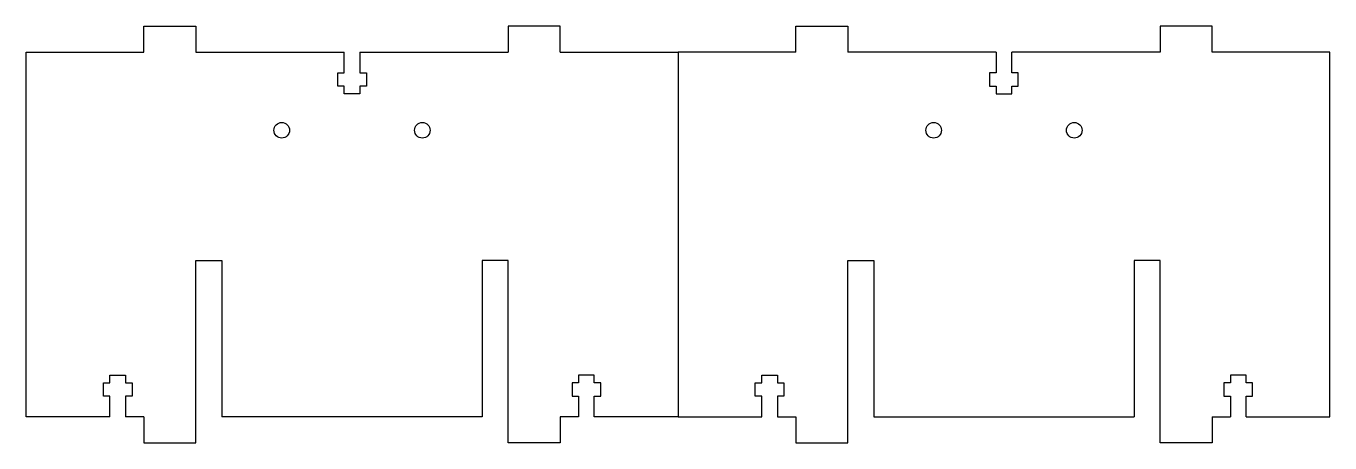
# Model space of a CAD drawing. Header units: inches. Extents: x -125 to 125, y -5 to 75.
import ezdxf

# ---------------------------------------------------------------- set-up
doc = ezdxf.new("R2010")
doc.units = ezdxf.units.IN
doc.header["$MEASUREMENT"] = 0

msp = doc.modelspace()

# ---------------------------------------------------------------- linework, layer by layer
for p, q in [((-64.1, 66), (-64.1, 70)), ((-61.1, 70), (-61.1, 66)), ((61.1, 70), (61.1, 66)), ((64.1, 66), (64.1, 70)), ((-65.35, 63.5), (-65.35, 66)), ((-65.35, 66), (-64.1, 66)), ((-61.1, 66), (-59.85, 66)), ((-59.85, 66), (-59.85, 63.5)), ((61.1, 66), (59.85, 66)), ((59.85, 66), (59.85, 63.5)), ((65.35, 66), (64.1, 66)), ((65.35, 63.5), (65.35, 66)), ((-64.1, 63.5), (-65.35, 63.5)), ((-64.1, 62), (-64.1, 63.5)), ((-59.85, 63.5), (-61.1, 63.5)), ((-61.1, 63.5), (-61.1, 62)), ((59.85, 63.5), (61.1, 63.5)), ((61.1, 63.5), (61.1, 62)), ((64.1, 62), (64.1, 63.5)), ((64.1, 63.5), (65.35, 63.5)), ((-61.1, 62), (-64.1, 62)), ((61.1, 62), (64.1, 62)), ((-109.1, 6.5), (-109.1, 8)), ((-109.1, 8), (-106.1, 8)), ((-106.1, 8), (-106.1, 6.5)), ((-16.1, 8), (-19.1, 8)), ((-19.1, 8), (-19.1, 6.5)), ((-16.1, 6.5), (-16.1, 8)), ((16.1, 6.5), (16.1, 8)), ((16.1, 8), (19.1, 8)), ((19.1, 8), (19.1, 6.5)), ((109.1, 8), (106.1, 8)), ((106.1, 8), (106.1, 6.5)), ((109.1, 6.5), (109.1, 8)), ((-110.35, 4), (-110.35, 6.5)), ((-110.35, 6.5), (-109.1, 6.5)), ((-106.1, 6.5), (-104.85, 6.5)), ((-104.85, 6.5), (-104.85, 4)), ((-19.1, 6.5), (-20.35, 6.5)), ((-20.35, 6.5), (-20.35, 4)), ((-14.85, 6.5), (-16.1, 6.5)), ((-14.85, 4), (-14.85, 6.5)), ((14.85, 4), (14.85, 6.5)), ((14.85, 6.5), (16.1, 6.5)), ((19.1, 6.5), (20.35, 6.5)), ((20.35, 6.5), (20.35, 4)), ((106.1, 6.5), (104.85, 6.5)), ((104.85, 6.5), (104.85, 4)), ((110.35, 6.5), (109.1, 6.5)), ((110.35, 4), (110.35, 6.5)), ((-109.1, 4), (-110.35, 4)), ((-109.1, 0), (-109.1, 4)), ((-104.85, 4), (-106.1, 4)), ((-106.1, 4), (-106.1, 0)), ((-20.35, 4), (-19.1, 4)), ((-19.1, 4), (-19.1, 0)), ((-16.1, 0), (-16.1, 4)), ((-16.1, 4), (-14.85, 4)), ((16.1, 4), (14.85, 4)), ((16.1, 0), (16.1, 4)), ((20.35, 4), (19.1, 4)), ((19.1, 4), (19.1, 0)), ((104.85, 4), (106.1, 4)), ((106.1, 4), (106.1, 0)), ((109.1, 0), (109.1, 4)), ((109.1, 4), (110.35, 4))]:
    msp.add_line(p, q)
for points in [[(-102.6, 70), (-102.6, 75), (-92.6, 75), (-92.6, 70)], [(-22.6, 70), (-22.6, 75), (-32.6, 75), (-32.6, 70)], [(22.6, 70), (22.6, 75), (32.6, 75), (32.6, 70)], [(102.6, 70), (102.6, 75), (92.6, 75), (92.6, 70)], [(-109.1, 0), (-125.2, 0), (-125.2, 70), (-102.6, 70)], [(-92.6, 70), (-64.1, 70)], [(-61.1, 70), (-32.6, 70)], [(-22.6, 70), (0, 70)], [(22.6, 70), (0, 70), (0, 0), (16.1, 0)], [(61.1, 70), (32.6, 70)], [(92.6, 70), (64.1, 70)], [(109.1, 0), (125.2, 0), (125.2, 70), (102.6, 70)], [(-92.6, 0), (-92.6, 30), (-87.6, 30), (-87.6, 0)], [(-32.6, 0), (-32.6, 30), (-37.6, 30), (-37.6, 0)], [(32.6, 0), (32.6, 30), (37.6, 30), (37.6, 0)], [(92.6, 0), (92.6, 30), (87.6, 30), (87.6, 0)], [(-102.6, 0), (-106.1, 0)], [(-102.6, 0), (-102.6, -5), (-92.6, -5), (-92.6, 0)], [(-37.6, 0), (-87.6, 0)], [(-22.6, 0), (-22.6, -5), (-32.6, -5), (-32.6, 0)], [(-19.1, 0), (-22.6, 0)], [(0, 0), (-16.1, 0)], [(19.1, 0), (22.6, 0)], [(22.6, 0), (22.6, -5), (32.6, -5), (32.6, 0)], [(37.6, 0), (87.6, 0)], [(102.6, 0), (102.6, -5), (92.6, -5), (92.6, 0)], [(102.6, 0), (106.1, 0)]]:
    msp.add_lwpolyline(points)
for centre in [(-76.1, 55), (-49.1, 55), (49.1, 55), (76.1, 55)]:
    msp.add_circle(centre, 1.5)

doc.saveas('drawing.dxf')
